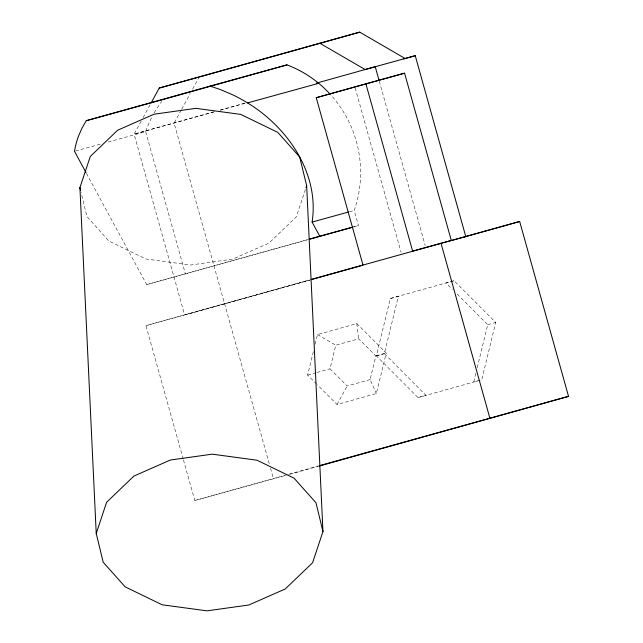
<?xml version="1.0" encoding="UTF-8"?>
<svg xmlns="http://www.w3.org/2000/svg" width="643" height="643" viewBox="0 0 643 643"><rect width="100%" height="100%" fill="white"/><g stroke="black" fill="none" stroke-linecap="round" stroke-linejoin="round"><path stroke-width="0.48" stroke-dasharray="3.21 2.41" d="M316.734 384.168L307.627 375.038L313.511 350.957M315.158 344.214L317.505 334.577L356.817 323.582L386.242 353.063L376.356 393.524L337.045 404.519L317.433 384.868M370.103 379.595L347.172 386.001L330.004 368.809L335.767 345.203L358.698 338.789L375.866 355.989L370.103 379.595L376.356 393.524M390.357 298.497L398.355 296.294L384.353 353.618L426.036 395.381L418.038 397.583L376.356 355.828L390.357 298.497L454.046 280.726L495.729 322.481L481.728 379.812L478.85 380.616M475.86 373.27L473.722 382.014L479.951 380.302M477.227 367.683L487.732 324.683L456.643 293.546M305.401 189.492L296.286 216.9L268.959 243.126L232.557 259.161L190.641 265.02L145.832 258.968L108.828 241.021L86.901 216.426L81.082 192.45M141.211 121.085L134.09 134.13L184.629 315.014L310.014 279.954M143.108 117.605L150.221 104.56M181.222 110.066L174.1 123.11L269.433 464.35M181.696 109.189L190.232 93.54M192.603 89.192L199.25 77.015M337.045 404.519L347.172 386.001M375.866 355.989L386.242 353.063M214.32 111.697L134.09 134.13L214.698 111.753M219.938 110.13L245.248 103.049M220.396 110.162L245.481 103.153M86.435 173.369L146.717 284.608L308.27 239.437M146.717 284.608L307.507 239.815M351.753 227.437L358.44 225.572L354.221 210.47A113.465 110.467 74.6 0 0 330.783 94.875M183.199 458.981L145.953 325.663L310.4 279.689M310.73 279.914L145.953 325.663M307.627 375.038L316.018 372.707M316.951 372.442L330.004 368.809M418.038 397.583L477.886 380.881M183.464 459.946L194.797 500.519L287.662 474.558M288.635 474.285L318.623 465.902M194.797 500.519L285.09 475.595M289.929 474.245L317.98 466.4M75.44 151.033L101.401 143.879M108.137 142.023L145.648 131.686A113.465 110.467 74.6 0 1 152.037 116.873M349.438 211.788L354.221 210.47M353.61 226.899L358.44 225.572M454.046 280.726L446.041 282.928L452.407 289.302M487.732 324.683L495.729 322.481M376.356 355.828L384.353 353.618M317.505 334.577L335.767 345.203M379.282 81.219L425.224 245.658M355.193 88.035L401.111 252.402M270.518 468.217L273.484 478.842M145.648 131.686L185.393 273.95M356.817 323.582L358.698 338.789M154.248 112.822A113.465 110.467 74.6 0 1 161.819 101.313"/><path stroke-width="0.96" d="M352.637 227.172L319.764 236.222L312.096 222.068C319.635 173.53 287.63 127.226 247.531 102.912A161.449 111.335 -2.7 0 0 232.123 94.545L220.147 89.481L210.052 86.09L86.258 120.699L82.015 128.102L78.663 135.721A159.954 110.307 -2.7 0 0 74.492 151.298L85.961 172.485M79.917 187.66L90.293 156.466L117.613 130.24L154.015 114.205L195.93 108.346L240.739 114.398L277.744 132.345L299.67 156.94L306.655 185.706L322.963 531.536L312.594 562.729L285.275 588.956L248.873 604.991L206.95 610.85L162.14 604.79L125.136 586.842L103.21 562.255L96.225 533.489L79.917 187.66L80.616 190.537M96.225 533.489L106.601 502.296L133.921 476.069L170.323 460.034L212.238 454.167L257.047 460.227L294.052 478.175L315.978 502.77L322.963 531.536M306.028 187.595L306.655 185.706M151.169 102.824L159.239 88.043L359.726 32.15L405.114 58.521M200.214 76.75L359.726 32.15M164.174 99.231L286.995 64.887A113.465 110.467 74.6 0 1 330.148 94.175M316.388 83.156L375.231 66.711L379.016 80.254M403.667 58.923L415.241 55.684L465.773 236.568L451.482 240.506M362.974 264.988L316.243 97.72L365.891 83.839L404.568 73.181L451.298 240.45L412.621 251.108L365.891 83.839M404.568 73.181L316.243 97.72M309.227 239.172L319.764 236.222M309.428 239.276L351.753 227.437M311.365 279.416L519.673 221.497L568.525 396.353L318.952 466.127M311.943 279.416L362.105 265.39M464.535 236.913L519.673 221.497M319.587 465.628L568.525 396.353M159.239 88.043L199.25 77.015M210.052 86.09L286.995 64.887M86.258 120.699L163.209 99.496M415.241 55.684L365.103 69.54L319.716 43.169M247.531 102.912L318.695 83.309M312.096 222.068L348.474 212.045M440.985 243.175L489.837 418.03"/></g></svg>
